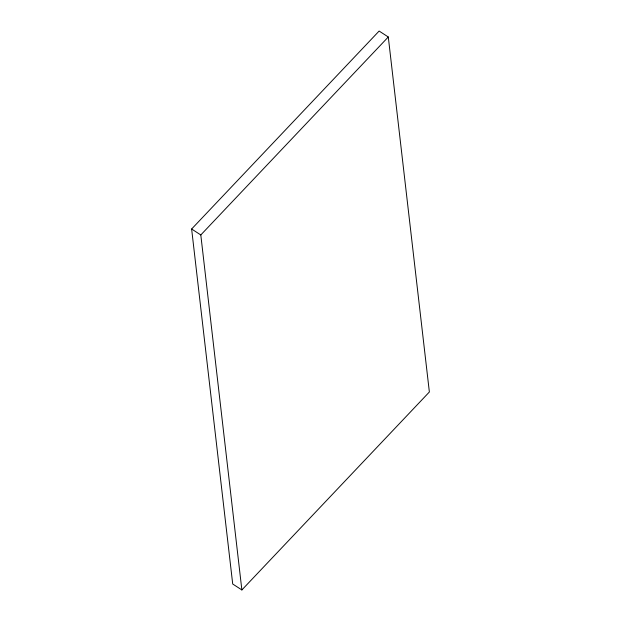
<?xml version="1.0" encoding="UTF-8"?>
<svg xmlns="http://www.w3.org/2000/svg" width="621" height="621" viewBox="0 0 621 621"><rect width="100%" height="100%" fill="white"/><g stroke="black" fill="none" stroke-linecap="round" stroke-linejoin="round"><path stroke-width="0.93" d="M191.633 229.009L379.128 31.05L388.288 36.988L429.367 391.991L241.872 589.95L232.712 584.012L191.633 229.009L200.8 234.955L241.872 589.95M200.8 234.955L388.288 36.988"/></g></svg>
